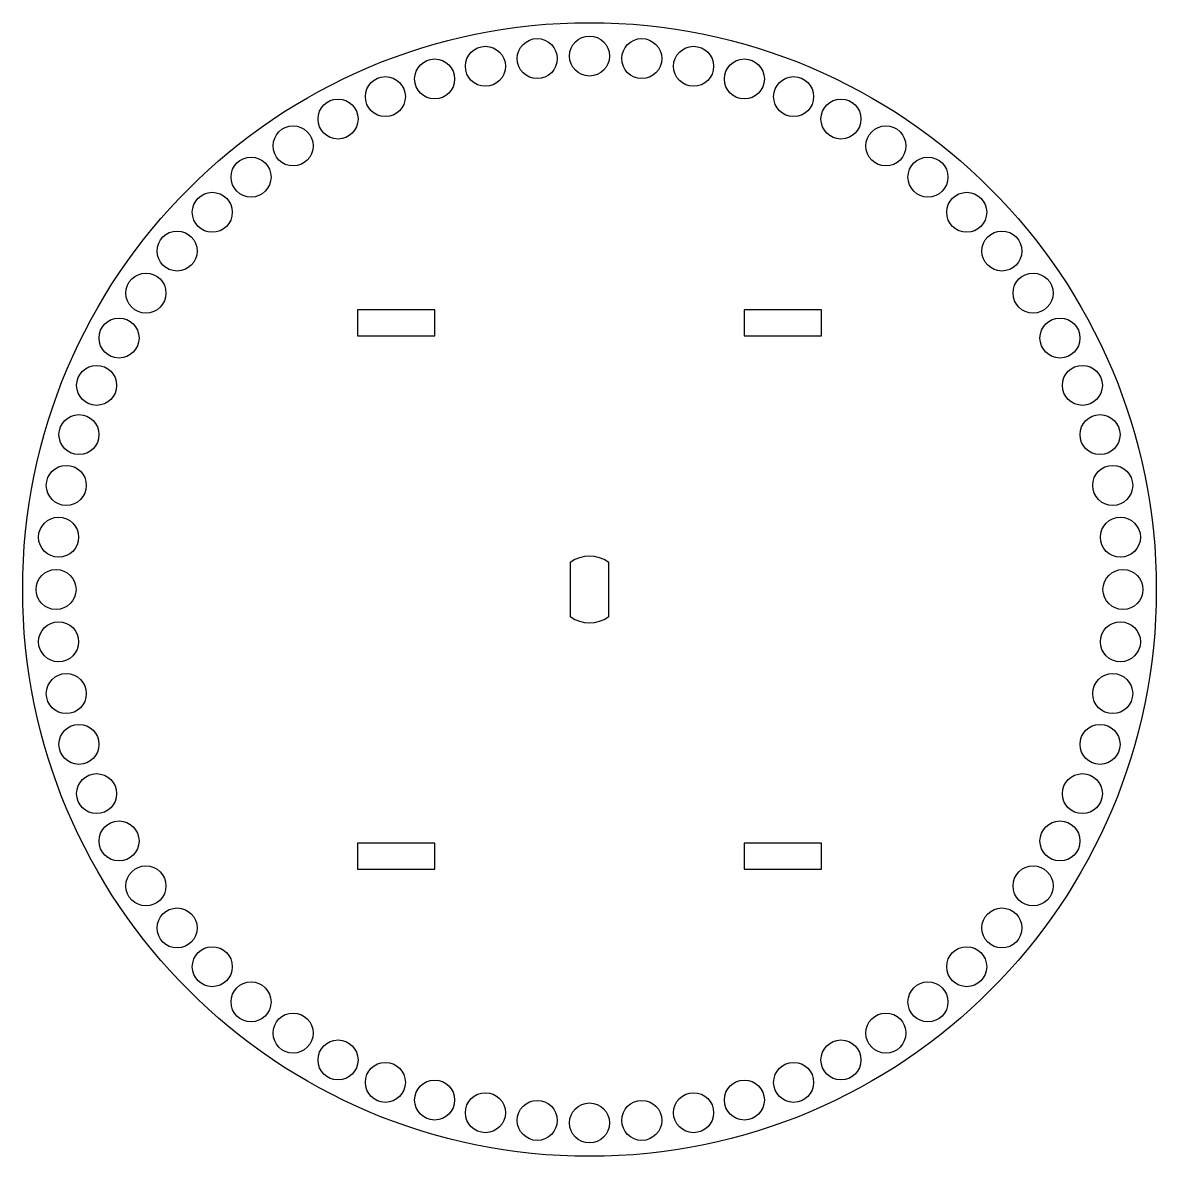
# Model space of a CAD drawing. Header units: millimetres. Extents: x -42.5 to 42.5, y -42.5 to 42.5.
import ezdxf

# ---------------------------------------------------------------- set-up
doc = ezdxf.new("R2010")
doc.units = ezdxf.units.MM
doc.layers.add('CUT', color=7, linetype='CONTINUOUS')

msp = doc.modelspace()

# ---------------------------------------------------------------- linework, layer by layer
at = {"layer": 'CUT'}
for p, q in [((-11.6, 20.975), (-17.4, 20.975)), ((-17.4, 20.975), (-17.4, 19.025)), ((-11.6, 19.025), (-11.6, 20.975)), ((17.4, 20.975), (11.6, 20.975)), ((11.6, 20.975), (11.6, 19.025)), ((17.4, 19.025), (17.4, 20.975)), ((-17.4, 19.025), (-11.6, 19.025)), ((11.6, 19.025), (17.4, 19.025)), ((-1.45, 2.037), (-1.45, -2.037)), ((1.45, -2.037), (1.45, 2.037)), ((-11.6, -19.025), (-17.4, -19.025)), ((-17.4, -19.025), (-17.4, -20.975)), ((-11.6, -20.975), (-11.6, -19.025)), ((17.4, -19.025), (11.6, -19.025)), ((11.6, -19.025), (11.6, -20.975)), ((17.4, -20.975), (17.4, -19.025)), ((-17.4, -20.975), (-11.6, -20.975)), ((11.6, -20.975), (17.4, -20.975))]:
    msp.add_line(p, q, dxfattribs=at)
for centre, radius in [((0, 0), 42.5), ((-3.921, 39.807), 1.5), ((0, 40), 1.5), ((3.921, 39.807), 1.5), ((-7.804, 39.231), 1.5), ((7.804, 39.231), 1.5), ((-11.611, 38.278), 1.5), ((11.611, 38.278), 1.5), ((-15.307, 36.955), 1.5), ((15.307, 36.955), 1.5), ((-18.856, 35.277), 1.5), ((18.856, 35.277), 1.5), ((-22.223, 33.259), 1.5), ((22.223, 33.259), 1.5), ((-25.376, 30.92), 1.5), ((25.376, 30.92), 1.5), ((-28.284, 28.284), 1.5), ((28.284, 28.284), 1.5), ((-30.92, 25.376), 1.5), ((30.92, 25.376), 1.5), ((-33.259, 22.223), 1.5), ((33.259, 22.223), 1.5), ((-35.277, 18.856), 1.5), ((35.277, 18.856), 1.5), ((-36.955, 15.307), 1.5), ((36.955, 15.307), 1.5), ((-38.278, 11.611), 1.5), ((38.278, 11.611), 1.5), ((-39.231, 7.804), 1.5), ((39.231, 7.804), 1.5), ((-39.807, 3.921), 1.5), ((39.807, 3.921), 1.5), ((-40, 0), 1.5), ((40, 0), 1.5), ((-39.807, -3.921), 1.5), ((39.807, -3.921), 1.5), ((-39.231, -7.804), 1.5), ((39.231, -7.804), 1.5), ((-38.278, -11.611), 1.5), ((38.278, -11.611), 1.5), ((-36.955, -15.307), 1.5), ((36.955, -15.307), 1.5), ((-35.277, -18.856), 1.5), ((35.277, -18.856), 1.5), ((-33.259, -22.223), 1.5), ((33.259, -22.223), 1.5), ((-30.92, -25.376), 1.5), ((30.92, -25.376), 1.5), ((-28.284, -28.284), 1.5), ((28.284, -28.284), 1.5), ((-25.376, -30.92), 1.5), ((25.376, -30.92), 1.5), ((-22.223, -33.259), 1.5), ((22.223, -33.259), 1.5), ((-18.856, -35.277), 1.5), ((18.856, -35.277), 1.5), ((-15.307, -36.955), 1.5), ((15.307, -36.955), 1.5), ((-11.611, -38.278), 1.5), ((11.611, -38.278), 1.5), ((-7.804, -39.231), 1.5), ((7.804, -39.231), 1.5), ((-3.921, -39.807), 1.5), ((0, -40), 1.5), ((3.921, -39.807), 1.5)]:
    msp.add_circle(centre, radius, dxfattribs=at)
for start, end in [(54.54946, 125.45054), (234.54946, 305.45054)]:
    msp.add_arc((0, 0), 2.5, start, end, dxfattribs=at)

doc.saveas('drawing.dxf')
